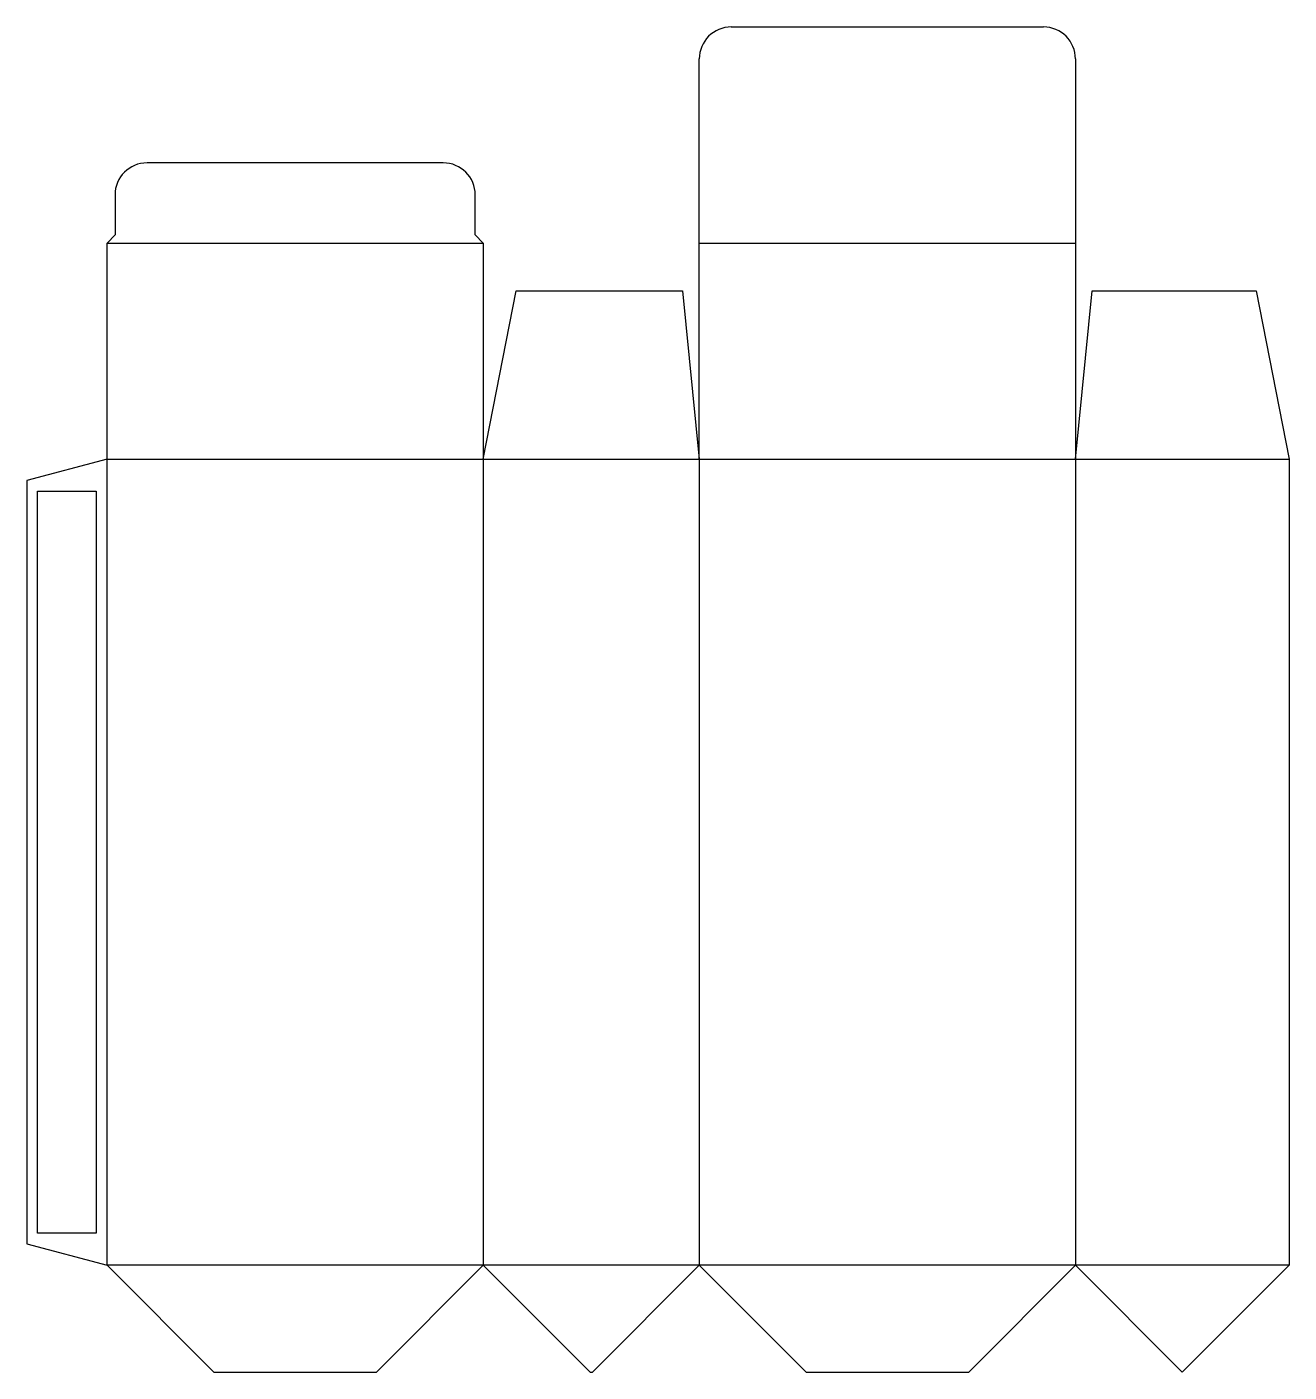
# Model space of a CAD drawing. Header units: millimetres. Extents: x 0 to 236, y 0 to 252.
import ezdxf

# ---------------------------------------------------------------- set-up
doc = ezdxf.new("R2010")
doc.units = ezdxf.units.MM
for name, color, linetype in [('CREASE', 5, 'CONTINUOUS'), ('CUT', 1, 'CONTINUOUS'), ('GLUE', 2, 'CONTINUOUS')]:
    doc.layers.add(name, color=color, linetype=linetype)

msp = doc.modelspace()

# ---------------------------------------------------------------- linework, layer by layer
at = {"layer": 'CREASE'}
for p, q in [((15, 211.35), (85.45, 211.35)), ((125.9, 211.35), (196.35, 211.35)), ((15, 20), (15, 170.9)), ((15, 170.9), (85.45, 170.9)), ((85.45, 170.9), (85.45, 20)), ((85.45, 170.9), (125.9, 170.9)), ((125.9, 170.9), (125.9, 20)), ((125.9, 170.9), (196.35, 170.9)), ((196.35, 170.9), (196.35, 20)), ((196.35, 170.9), (236.35, 170.9)), ((85.45, 20), (15, 20)), ((125.9, 20), (85.45, 20)), ((196.35, 20), (125.9, 20)), ((236.35, 20), (196.35, 20))]:
    msp.add_line(p, q, dxfattribs=at)
at = {"layer": 'CUT'}
for p, q in [((131.9, 251.8), (190.35, 251.8)), ((125.9, 211.35), (125.9, 245.8)), ((196.35, 245.8), (196.35, 211.35)), ((77.95, 226.35), (22.5, 226.35)), ((16.5, 220.35), (16.5, 212.85)), ((83.95, 212.85), (83.95, 220.35)), ((16.5, 212.85), (15, 211.35)), ((85.45, 211.35), (83.95, 212.85)), ((15, 170.9), (15, 211.35)), ((85.45, 211.35), (85.45, 170.9)), ((125.9, 170.9), (125.9, 211.35)), ((196.35, 211.35), (196.35, 170.9)), ((85.45, 170.9), (91.625, 202.4)), ((91.625, 202.4), (122.75, 202.4)), ((122.75, 202.4), (125.9, 170.9)), ((196.35, 170.9), (199.5, 202.4)), ((199.5, 202.4), (230.175, 202.4)), ((230.175, 202.4), (236.35, 170.9)), ((15, 170.9), (0, 166.881)), ((236.35, 170.9), (236.35, 20)), ((0, 166.881), (0, 24.019)), ((0, 24.019), (15, 20)), ((15, 20), (35, 0)), ((65.45, 0), (85.45, 20)), ((85.45, 20), (105.45, 0)), ((105.9, 0), (125.9, 20)), ((125.9, 20), (145.9, 0)), ((176.35, 0), (196.35, 20)), ((196.35, 20), (216.35, 0)), ((216.35, 0), (236.35, 20)), ((35, 0), (65.45, 0)), ((105.45, 0), (105.9, 0)), ((145.9, 0), (176.35, 0))]:
    msp.add_line(p, q, dxfattribs=at)
for centre, start, end in [((131.9, 245.8), 90, 180), ((190.35, 245.8), 0, 90), ((22.5, 220.35), 90, 180), ((77.95, 220.35), 0, 90)]:
    msp.add_arc(centre, 6, start, end, dxfattribs=at)
at = {"layer": 'GLUE'}
for p, q in [((2, 164.881), (13, 164.881)), ((2, 26.019), (2, 164.881)), ((13, 164.881), (13, 26.019)), ((13, 26.019), (2, 26.019))]:
    msp.add_line(p, q, dxfattribs=at)

doc.saveas('drawing.dxf')
